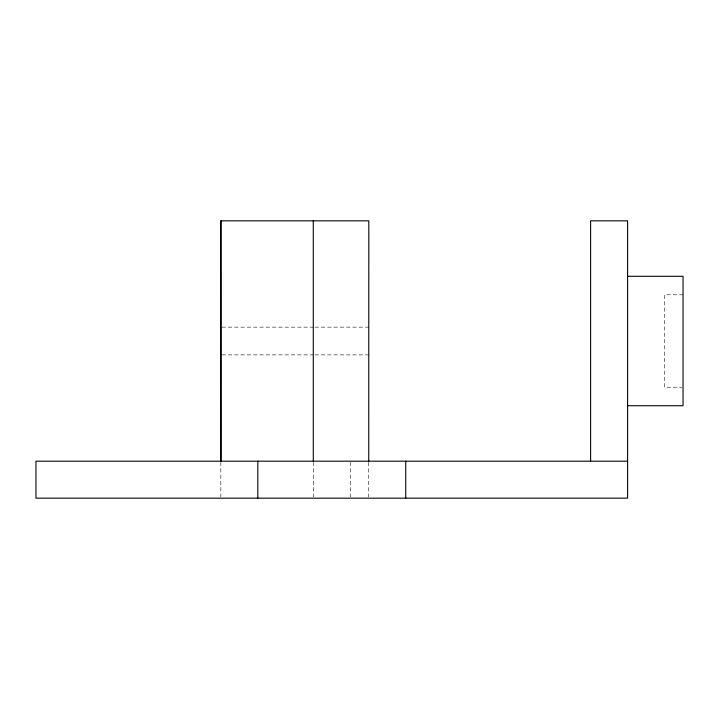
<?xml version="1.0" encoding="UTF-8"?>
<svg xmlns="http://www.w3.org/2000/svg" width="719" height="719" viewBox="0 0 719 719"><rect width="100%" height="100%" fill="white"/><g stroke="black" fill="none" stroke-linecap="round" stroke-linejoin="round"><path stroke-width="0.54" stroke-dasharray="3.6 2.7" d="M683.05 294.79L664.563 294.79L664.563 387.226L681.963 387.226M221.955 327.145L313.835 327.145M314.958 327.145L368.748 327.145M221.955 354.88L313.835 354.88M314.958 354.88L368.748 354.88M368.748 462.308L368.748 497.045M350.252 462.308L350.252 497.045M313.277 462.308L313.277 497.045M220.832 462.308L220.832 497.045"/><path stroke-width="1.08" d="M220.904 220.832L220.904 461.185L220.832 220.832L368.811 220.832L368.748 461.185M627.588 276.303L683.05 276.303L683.05 405.723L627.588 405.723M627.588 461.185L35.95 461.185L35.95 498.168L627.588 498.168L627.588 220.832L590.605 220.832L590.605 461.185M405.723 461.185L405.723 498.168M313.277 220.832L313.277 461.185M257.815 461.185L257.815 498.168"/></g></svg>
